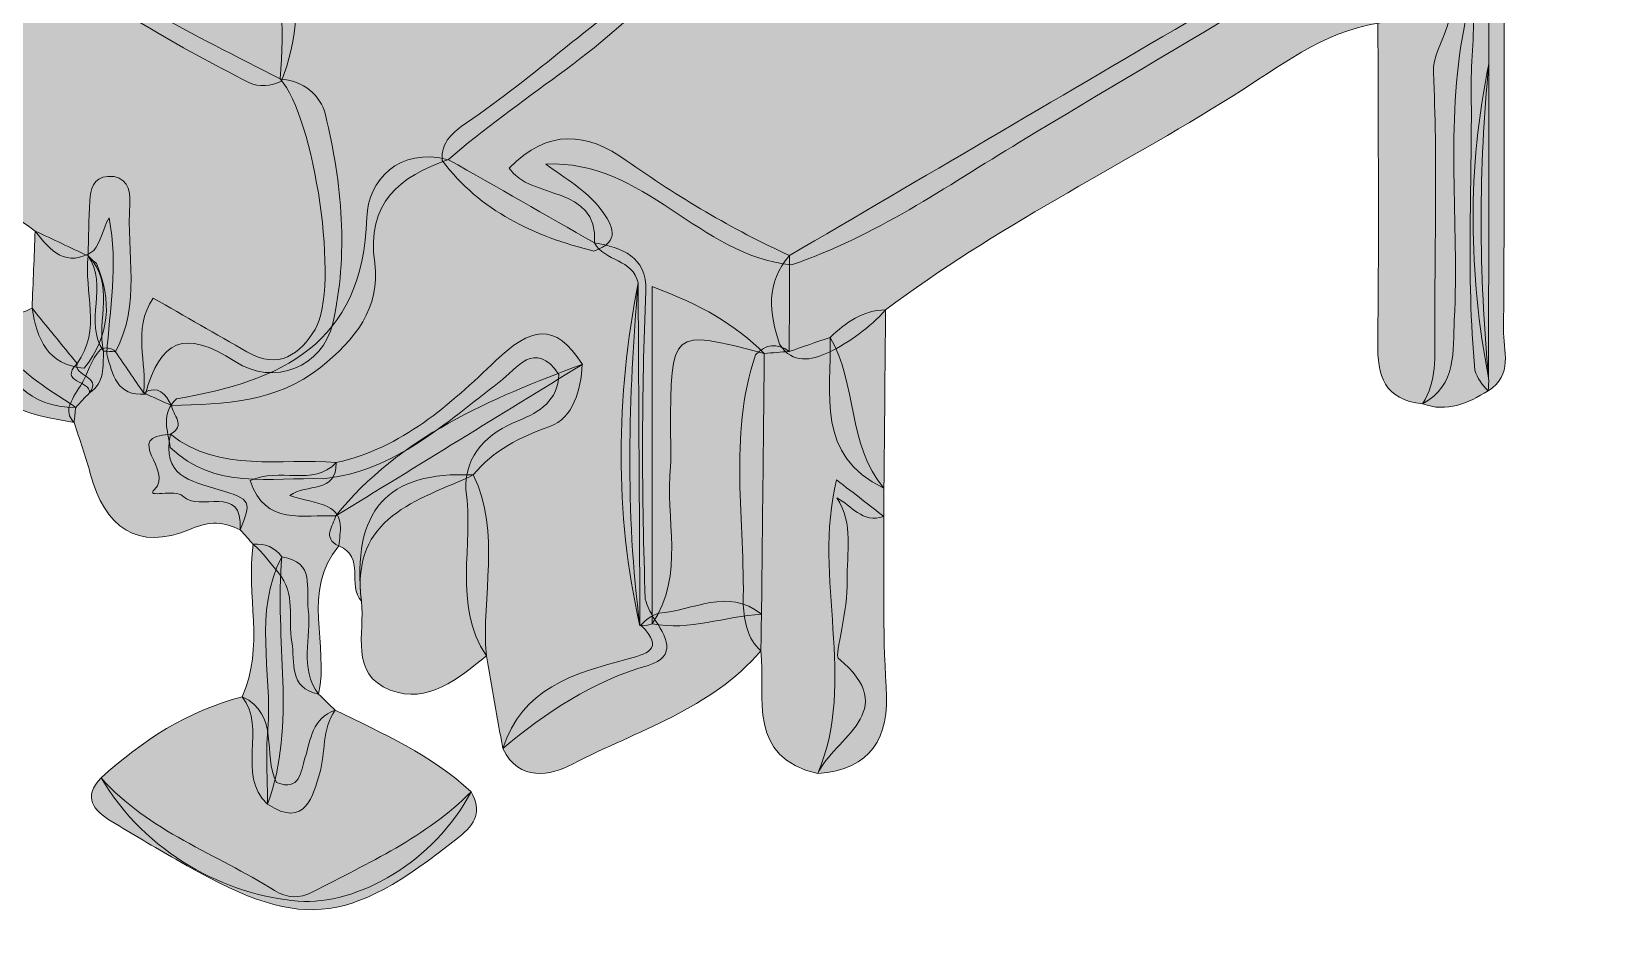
# Model space of a CAD drawing. Header units: inches. Extents: x -8 to 10100, y -1893 to 1161.
# Drawn here: x 178.9 to 303.1, y 638.2 to 709.8 of the extents above; entities that cross this region are included whole.
import ezdxf

# ---------------------------------------------------------------- set-up
doc = ezdxf.new("R2010")
doc.units = ezdxf.units.IN
doc.header["$MEASUREMENT"] = 0
doc.layers.add('Layer 1', color=7, linetype='Continuous')

# ---------------------------------------------------------------- blocks, each defined once
blk = doc.blocks.new('block 149')
at = {"layer": 'Layer 1', "true_color": 0xd4dceb}
h = blk.add_hatch(color=254, dxfattribs=at)
h.dxf.hatch_style = 2
edge = h.paths.add_edge_path()
edge.add_spline(control_points=[(302.45, 729.06), (293.37, 736.05), (282.85, 740.63), (273.08, 746.44), (258.02, 755.4), (242.77, 764.05), (227.58, 772.81), (207.38, 784.45), (187.17, 796.08), (166.96, 807.71), (165.14, 808.76), (163.39, 809.13), (161.36, 807.89), (152.71, 802.62), (143.99, 797.47), (135.29, 792.28), (136.83, 787.88), (136.66, 783.67), (134.76, 779.31), (133.61, 776.68), (133.76, 773.66), (134.72, 770.81), (135.25, 769.75), (136.11, 769.07), (137.23, 768.71), (139.59, 768.22), (141.46, 769.49), (143.45, 770.38), (144.66, 770.98), (145.88, 771.55), (147.1, 772.14), (149.07, 773.21), (151.2, 774.12), (151.88, 776.58), (152.56, 781.24), (152.02, 785.94), (152.25, 790.61), (152.35, 792.52), (151.62, 794.62), (153.31, 796.22), (155.52, 796.65), (157.16, 795.31), (158.82, 794.31), (164.41, 790.95), (170.11, 787.78), (175.7, 784.42), (176.78, 783.77), (177.98, 783.28), (178.8, 782.26), (182.22, 777.96), (179.58, 761.88), (175.02, 758.88), (173.05, 757.59), (170.87, 756.66), (168.95, 755.28), (168.31, 754.76), (167.85, 754.11), (167.71, 753.28), (168.39, 750.02), (170.99, 750.57), (173.25, 750.46), (174.93, 750.06), (174.54, 748.99), (173.75, 748.23), (171.44, 745.98), (168.92, 744.13), (165.39, 745.51), (164.39, 745.85), (163.39, 746.11), (162.32, 746.01), (158.98, 745.08), (155.11, 745.48), (152.65, 742.27), (152.47, 740.05), (154.08, 739.08), (155.67, 738.3), (161.61, 735.39), (167.24, 731.92), (172.85, 728.42), (174.21, 727.58), (175.68, 726.76), (177.3, 727.97), (178.11, 729.03), (178.36, 730.3), (178.29, 731.57), (177.92, 738.42), (181.02, 742.55), (187.79, 743.87), (188.22, 744.23), (188.54, 744.68), (188.75, 745.2), (189.5, 747.56), (189.08, 749.85), (188.21, 752.07), (186.72, 755.86), (186.84, 759.47), (189.23, 762.87), (190.1, 764.35), (191.17, 765.57), (193.01, 765.79), (193.92, 765.86), (194.82, 765.92), (195.71, 765.77), (203.48, 764.45), (204.76, 762.29), (202.05, 755.08), (201.7, 752.82), (201.72, 750.51), (201.25, 748.27), (202.37, 744.21), (199.87, 742.88), (196.61, 742.11), (197.62, 736.64), (203.08, 735.97), (206.4, 732.98), (206.94, 732.87), (207.48, 732.89), (208.01, 733), (212.06, 735.7), (217.01, 734.92), (221.35, 736.48), (223.07, 737.14), (224.38, 738.27), (225.27, 739.89), (227.73, 746.33), (225.61, 753.12), (226.75, 759.65), (231.3, 761.71), (233.38, 757.55), (236.41, 755.8), (237.23, 755.16), (238.15, 754.72), (239.15, 754.47), (252.92, 748.27), (256.05, 742.11), (252.96, 727.41), (252.73, 726.29), (252.4, 725.24), (251.47, 724.63), (245.74, 720.85), (239.89, 717.27), (233.57, 714.54), (232.74, 714.18), (231.79, 714.67), (230.88, 714.65), (230.35, 714.65), (229.83, 714.55), (229.32, 714.39), (223.75, 710.82), (218.98, 706.19), (213.5, 702.49), (212.47, 701.8), (211.45, 700.98), (211.57, 699.5), (214.61, 695.47), (218.87, 693.48), (223.62, 692.31), (225.8, 693.06), (225.15, 694.33), (224.19, 695.61), (223.03, 697.14), (221.36, 698.08), (219.8, 699.22), (227.63, 699.59), (232.03, 691.9), (239.34, 691.22), (245.93, 693.43), (251.6, 697.43), (257.46, 700.96), (270.49, 708.82), (283.62, 716.5), (296.75, 724.19), (298.94, 725.48), (301.18, 726.7), (302.45, 729.06)], knot_values=[0, 0, 0, 0, 1, 1, 1, 2, 2, 2, 3, 3, 3, 4, 4, 4, 5, 5, 5, 6, 6, 6, 7, 7, 7, 8, 8, 8, 9, 9, 9, 10, 10, 10, 11, 11, 11, 12, 12, 12, 13, 13, 13, 14, 14, 14, 15, 15, 15, 16, 16, 16, 17, 17, 17, 18, 18, 18, 19, 19, 19, 20, 20, 20, 21, 21, 21, 22, 22, 22, 23, 23, 23, 24, 24, 24, 25, 25, 25, 26, 26, 26, 27, 27, 27, 28, 28, 28, 29, 29, 29, 30, 30, 30, 31, 31, 31, 32, 32, 32, 33, 33, 33, 34, 34, 34, 35, 35, 35, 36, 36, 36, 37, 37, 37, 38, 38, 38, 39, 39, 39, 40, 40, 40, 41, 41, 41, 42, 42, 42, 43, 43, 43, 44, 44, 44, 45, 45, 45, 46, 46, 46, 47, 47, 47, 48, 48, 48, 49, 49, 49, 50, 50, 50, 51, 51, 51, 52, 52, 52, 53, 53, 53, 54, 54, 54, 55, 55, 55, 56, 56, 56, 57, 57, 57, 58, 58, 58, 58], degree=3, periodic=1)
at = {"layer": 'Layer 1', "true_color": 0x15b5c2}
h = blk.add_hatch(color=132, dxfattribs=at)
h.dxf.hatch_style = 2
edge = h.paths.add_edge_path()
edge.add_spline(control_points=[(206.62, 733.63), (204, 737.23), (199.12, 738.1), (196.69, 741.91), (196.53, 742.09), (196.37, 742.27), (196.21, 742.45), (193.33, 742.14), (190.73, 743.48), (187.97, 743.88), (181.44, 744.9), (177.89, 742.27), (177.02, 735.51), (176.7, 733.04), (176.84, 730.51), (176.77, 728), (174.73, 724.43), (177.52, 722.01), (178.85, 719.24), (178.9, 718.89), (178.95, 718.53), (179, 718.17), (178.63, 716.94), (179.27, 716.01), (180.13, 715.39), (185.22, 711.72), (190.6, 708.52), (196.21, 705.71), (197.02, 705.3), (197.95, 705.41), (198.8, 705.81), (201.27, 712.14), (199.72, 719.21), (195.12, 723.51), (191.02, 727.33), (187.19, 731.43), (183.19, 735.35), (186.83, 731.83), (190.37, 728.22), (193.95, 724.65), (195.98, 722.63), (198.01, 722.34), (198.77, 725.42), (199.85, 729.82), (203.14, 731.73), (206.62, 733.63)], knot_values=[0, 0, 0, 0, 1, 1, 1, 2, 2, 2, 3, 3, 3, 4, 4, 4, 5, 5, 5, 6, 6, 6, 7, 7, 7, 8, 8, 8, 9, 9, 9, 10, 10, 10, 11, 11, 11, 12, 12, 12, 13, 13, 13, 14, 14, 14, 15, 15, 15, 15], degree=3, periodic=1)
at = {"layer": 'Layer 1', "true_color": 0x33bfcf}
h = blk.add_hatch(color=132, dxfattribs=at)
h.dxf.hatch_style = 2
edge = h.paths.add_edge_path()
edge.add_spline(control_points=[(187.84, 681.04), (188.58, 680.71), (189.32, 680.37), (190.06, 680.04), (194.24, 680.13), (198.37, 680.27), (201.9, 683.06), (204.62, 685.22), (206.69, 687.82), (206.21, 691.34), (205.54, 696.17), (208.16, 698.23), (212.08, 699.58), (217.63, 704.48), (224.29, 708.04), (229.22, 713.7), (229.25, 716.76), (227.33, 718.4), (224.88, 719.67), (223.5, 719.83), (222.31, 719.32), (221.14, 718.69), (212.48, 713.24), (212.48, 713.24), (212.02, 723.35), (212, 723.7), (211.94, 724.06), (211.89, 724.41), (211.74, 725.45), (211.39, 726.43), (211.22, 727.46), (211.11, 728.54), (211.01, 729.62), (210.82, 730.68), (210.38, 732.49), (209.45, 733.78), (207.42, 733.92), (207.17, 733.79), (206.9, 733.69), (206.62, 733.63), (201.68, 734.24), (198.97, 731.22), (198.06, 727.17), (196.98, 722.3), (195.48, 724.15), (193.43, 726.22), (189.73, 729.96), (186, 733.68), (182.26, 737.37), (181.67, 737.95), (181.15, 738.86), (179.04, 737.93), (183.04, 734.11), (186.49, 730.19), (190.55, 727.07), (197.7, 721.59), (199.44, 714.34), (198.69, 705.98), (201.41, 702.97), (203.46, 689.41), (201.47, 686.08), (200.31, 684.16), (198.56, 682.81), (196.05, 684.3), (193.61, 685.74), (191.13, 687.12), (188.59, 688.57), (186.9, 685.99), (188.16, 683.44), (187.84, 681.04)], knot_values=[0, 0, 0, 0, 1, 1, 1, 2, 2, 2, 3, 3, 3, 4, 4, 4, 5, 5, 5, 6, 6, 6, 7, 7, 7, 8, 8, 8, 9, 9, 9, 10, 10, 10, 11, 11, 11, 12, 12, 12, 13, 13, 13, 14, 14, 14, 15, 15, 15, 16, 16, 16, 17, 17, 17, 18, 18, 18, 19, 19, 19, 20, 20, 20, 21, 21, 21, 22, 22, 22, 23, 23, 23, 23], degree=3, periodic=1)
at = {"layer": 'Layer 1', "true_color": 0xb9c2cf}
h = blk.add_hatch(color=9, dxfattribs=at)
h.dxf.hatch_style = 2
edge = h.paths.add_edge_path()
edge.add_spline(control_points=[(302.45, 729.06), (281.36, 716.69), (260.27, 704.32), (239.17, 691.95), (237.28, 689.78), (237.54, 687.37), (238.39, 684.9), (239.45, 683.27), (240.84, 683.64), (242.28, 684.24), (243.97, 685.12), (245.53, 686.19), (246.81, 687.63), (255.47, 694.18), (265.25, 698.9), (274.42, 704.64), (278.05, 706.91), (281.5, 709.7), (285.94, 710.42), (288.02, 710.67), (289.48, 712.14), (291.2, 713.1), (292.12, 713.54), (293.25, 714.35), (293.44, 712.51), (293.68, 710.25), (293.38, 707.96), (293.34, 705.67), (293.48, 698.06), (292.91, 690.45), (293.65, 682.85), (293.84, 682.21), (294.19, 681.66), (294.69, 681.21), (296.71, 682.43), (295.91, 684.43), (295.92, 686.11), (296, 695.31), (295.96, 704.5), (295.99, 713.69), (296, 715.44), (295.48, 717.58), (297.69, 718.37), (303.09, 720.31), (302.75, 724.66), (302.45, 729.06)], knot_values=[0, 0, 0, 0, 1, 1, 1, 2, 2, 2, 3, 3, 3, 4, 4, 4, 5, 5, 5, 6, 6, 6, 7, 7, 7, 8, 8, 8, 9, 9, 9, 10, 10, 10, 11, 11, 11, 12, 12, 12, 13, 13, 13, 14, 14, 14, 15, 15, 15, 15], degree=3, periodic=1)
at = {"layer": 'Layer 1', "true_color": 0x2a5060}
h = blk.add_hatch(color=139, dxfattribs=at)
h.dxf.hatch_style = 2
edge = h.paths.add_edge_path()
edge.add_spline(control_points=[(198.69, 705.98), (191.81, 709.53), (184.78, 712.84), (179, 718.17), (177.56, 717.84), (175.81, 719.01), (174.68, 717.25), (173.4, 710.19), (172.16, 703.12), (175.85, 696.33), (176.97, 695.52), (178.1, 694.71), (179.22, 693.9), (180.43, 692.34), (181.67, 690.89), (183.89, 692.34), (184.44, 693.03), (184.54, 693.94), (185.09, 694.95), (185.84, 691.17), (185.13, 687.64), (184.91, 684.11), (185.38, 682.51), (185.69, 680.76), (187.99, 680.94), (189.12, 685.21), (191.07, 686.17), (195.11, 683.53), (198.19, 681.51), (202.09, 683.14), (202.87, 686.55), (204.13, 692.06), (203.61, 697.67), (202.29, 703.14), (201.91, 704.7), (200.55, 705.86), (198.69, 705.98)], knot_values=[0, 0, 0, 0, 1, 1, 1, 2, 2, 2, 3, 3, 3, 4, 4, 4, 5, 5, 5, 6, 6, 6, 7, 7, 7, 8, 8, 8, 9, 9, 9, 10, 10, 10, 11, 11, 11, 12, 12, 12, 12], degree=3, periodic=1)
at = {"layer": 'Layer 1', "true_color": 0x838a93}
h = blk.add_hatch(color=252, dxfattribs=at)
h.dxf.hatch_style = 2
edge = h.paths.add_edge_path()
edge.add_spline(control_points=[(290.48, 713.77), (293.32, 711.34), (290.24, 708.95), (290.35, 706.49), (290.67, 699.65), (290.45, 692.79), (290.46, 685.94), (290.47, 683.96), (290.63, 681.96), (289.48, 680.18), (291.43, 679.45), (293.08, 680.21), (294.69, 681.21), (294.74, 681.54), (294.75, 681.88), (294.73, 682.22), (293.97, 690.55), (293.91, 698.87), (294.76, 707.19), (294.76, 710.16), (294.76, 713.13), (294.76, 716.27), (292.82, 715.84), (291.58, 714.92), (290.48, 713.77)], knot_values=[0, 0, 0, 0, 1, 1, 1, 2, 2, 2, 3, 3, 3, 4, 4, 4, 5, 5, 5, 6, 6, 6, 7, 7, 7, 8, 8, 8, 8], degree=3, periodic=1)
at = {"layer": 'Layer 1', "true_color": 0x959fab}
h = blk.add_hatch(color=253, dxfattribs=at)
h.dxf.hatch_style = 2
edge = h.paths.add_edge_path()
edge.add_spline(control_points=[(290.48, 713.77), (288.81, 712.86), (286.83, 712.38), (285.94, 710.42), (285.95, 701.97), (286.03, 693.52), (285.92, 685.07), (285.88, 682.37), (286.46, 680.48), (289.48, 680.18), (292.26, 681.66), (291.88, 684.37), (292.01, 686.84), (292.42, 694.57), (291.25, 702.35), (292.8, 710.05), (293.17, 711.91), (292.24, 713.15), (290.48, 713.77)], knot_values=[0, 0, 0, 0, 1, 1, 1, 2, 2, 2, 3, 3, 3, 4, 4, 4, 5, 5, 5, 6, 6, 6, 6], degree=3, periodic=1)
at = {"layer": 'Layer 1', "true_color": 0x747880}
h = blk.add_hatch(color=8, dxfattribs=at)
h.dxf.hatch_style = 2
edge = h.paths.add_edge_path()
edge.add_spline(control_points=[(294.76, 707.19), (293.04, 698.87), (293.13, 690.55), (294.73, 682.22), (294.74, 690.54), (294.75, 698.87), (294.76, 707.19)], knot_values=[0, 0, 0, 0, 1, 1, 1, 2, 2, 2, 2], degree=3, periodic=1)
at = {"layer": 'Layer 1', "true_color": 0xc9d1de}
h = blk.add_hatch(color=254, dxfattribs=at)
h.dxf.hatch_style = 2
edge = h.paths.add_edge_path()
edge.add_spline(control_points=[(227.37, 662.58), (227.37, 662.58), (227.82, 662.56), (227.82, 662.56), (227.82, 662.56), (228.26, 662.69), (228.26, 662.69), (230.91, 666.62), (229.26, 671.05), (229.71, 675.23), (229.8, 676.11), (229.72, 677.02), (229.72, 677.91), (229.72, 686.13), (229.72, 686.13), (237.17, 684.17), (237.83, 684.23), (238.49, 684.28), (239.15, 684.33), (239.16, 686.87), (239.17, 689.41), (239.17, 691.95), (234.6, 694.05), (230.31, 696.6), (226.2, 699.51), (223.11, 701.71), (220.02, 702.1), (216.89, 698.9), (218.59, 696.32), (223.94, 697.63), (223.68, 692.96), (224.44, 691.47), (226.76, 691.68), (227.14, 689.78), (226.39, 680.69), (226.09, 671.6), (227.29, 662.52), (227.29, 662.52), (227.37, 662.58), (227.37, 662.58)], knot_values=[0, 0, 0, 0, 1, 1, 1, 2, 2, 2, 3, 3, 3, 4, 4, 4, 5, 5, 5, 6, 6, 6, 7, 7, 7, 8, 8, 8, 9, 9, 9, 10, 10, 10, 11, 11, 11, 12, 12, 12, 13, 13, 13, 13], degree=3, periodic=1)
at = {"layer": 'Layer 1', "true_color": 0x32313d}
h = blk.add_hatch(color=250, dxfattribs=at)
h.dxf.hatch_style = 2
edge = h.paths.add_edge_path()
edge.add_spline(control_points=[(223.68, 692.96), (219.81, 695.16), (215.95, 697.37), (212.08, 699.57), (208.11, 700.58), (205.67, 697.93), (205.58, 694.98), (205.26, 684.86), (198.72, 681.97), (190.45, 680.57), (189.2, 679.42), (189.75, 678.04), (189.96, 676.7), (193.49, 673.3), (197.92, 674.34), (202.12, 674.22), (207.85, 674.83), (211.81, 678.65), (216.11, 681.89), (217.52, 682.96), (218.9, 685.33), (220.85, 682.51), (220.74, 680.41), (219.38, 679.55), (217.61, 678.82), (215.23, 677.84), (213.38, 676.27), (213.45, 673.33), (214.13, 668.94), (212.35, 664.26), (215.08, 660.14), (215.51, 657.69), (215.95, 655.24), (216.38, 652.79), (219.84, 655.67), (223.5, 658.11), (227.93, 659.39), (230.3, 660.07), (229.37, 661.76), (228.36, 663.17), (228.1, 663.64), (227.88, 664.12), (227.71, 664.64), (227.42, 672.81), (227.41, 680.98), (227.76, 689.14), (227.82, 691.92), (225.86, 692.56), (223.68, 692.96)], knot_values=[0, 0, 0, 0, 1, 1, 1, 2, 2, 2, 3, 3, 3, 4, 4, 4, 5, 5, 5, 6, 6, 6, 7, 7, 7, 8, 8, 8, 9, 9, 9, 10, 10, 10, 11, 11, 11, 12, 12, 12, 13, 13, 13, 14, 14, 14, 15, 15, 15, 16, 16, 16, 16], degree=3, periodic=1)
at = {"layer": 'Layer 1', "true_color": 0x122039}
h = blk.add_hatch(color=158, dxfattribs=at)
h.dxf.hatch_style = 2
edge = h.paths.add_edge_path()
edge.add_spline(control_points=[(184.65, 684.35), (184.97, 684.34), (185.28, 684.33), (185.6, 684.31), (187.65, 688.07), (186.49, 692.15), (186.74, 696.09), (186.81, 697.22), (186.49, 698.34), (184.99, 698.24), (183.85, 698.16), (183.61, 697.22), (183.56, 696.28), (183.48, 694.83), (183.47, 693.38), (183.43, 691.92), (183.43, 691.92), (183.44, 691.92), (183.44, 691.92), (185.07, 689.59), (183.07, 686.68), (184.65, 684.35)], knot_values=[0, 0, 0, 0, 1, 1, 1, 2, 2, 2, 3, 3, 3, 4, 4, 4, 5, 5, 5, 6, 6, 6, 7, 7, 7, 7], degree=3, periodic=1)
at = {"layer": 'Layer 1', "true_color": 0x2bb4c0}
h = blk.add_hatch(color=132, dxfattribs=at)
h.dxf.hatch_style = 2
edge = h.paths.add_edge_path()
edge.add_spline(control_points=[(183.43, 691.92), (182.03, 692.58), (180.63, 693.24), (179.22, 693.9), (179.14, 691.86), (179.06, 689.81), (178.97, 687.77), (179.37, 685.33), (180.19, 683.25), (183.11, 683), (185.17, 685.57), (185.35, 688.35), (184.09, 691.31), (183.87, 691.52), (183.65, 691.72), (183.43, 691.92)], knot_values=[0, 0, 0, 0, 1, 1, 1, 2, 2, 2, 3, 3, 3, 4, 4, 4, 5, 5, 5, 5], degree=3, periodic=1)
at = {"layer": 'Layer 1', "true_color": 0x2a5060}
h = blk.add_hatch(color=139, dxfattribs=at)
h.dxf.hatch_style = 2
edge = h.paths.add_edge_path()
edge.add_spline(control_points=[(184.65, 684.35), (184.08, 686.84), (185.63, 689.68), (183.44, 691.92), (183.07, 689.08), (184.54, 686.05), (182.55, 683.38), (181.05, 681.83), (183.69, 682.02), (183.53, 681.04), (184.76, 681.85), (184.61, 683.13), (184.65, 684.35)], knot_values=[0, 0, 0, 0, 1, 1, 1, 2, 2, 2, 3, 3, 3, 4, 4, 4, 4], degree=3, periodic=1)
at = {"layer": 'Layer 1', "true_color": 0x1d1b25}
h = blk.add_hatch(color=250, dxfattribs=at)
h.dxf.hatch_style = 2
edge = h.paths.add_edge_path()
edge.add_spline(control_points=[(227.29, 662.52), (227.24, 671.61), (227.19, 680.69), (227.14, 689.78), (225.4, 680.68), (225.22, 671.59), (227.29, 662.52)], knot_values=[0, 0, 0, 0, 1, 1, 1, 2, 2, 2, 2], degree=3, periodic=1)
at = {"layer": 'Layer 1', "true_color": 0xf6f5f4}
h = blk.add_hatch(color=7, dxfattribs=at)
h.dxf.hatch_style = 2
edge = h.paths.add_edge_path()
edge.add_spline(control_points=[(237.17, 684.17), (234.86, 686.47), (232.14, 688.05), (228.26, 689.48), (228.26, 680.15), (228.26, 671.42), (228.26, 662.69), (231.23, 662.11), (234.04, 663.3), (236.95, 663.45), (237.02, 670.36), (237.1, 677.26), (237.17, 684.17)], knot_values=[0, 0, 0, 0, 1, 1, 1, 2, 2, 2, 3, 3, 3, 4, 4, 4, 4], degree=3, periodic=1)
at = {"layer": 'Layer 1', "true_color": 0x306679}
h = blk.add_hatch(color=157, dxfattribs=at)
h.dxf.hatch_style = 2
edge = h.paths.add_edge_path()
edge.add_spline(control_points=[(182.55, 683.38), (181.36, 684.84), (180.16, 686.3), (178.97, 687.77), (177.81, 687.19), (176.38, 686.95), (175.94, 685.42), (176.89, 682.14), (178.7, 679.87), (182.44, 679.89), (182.81, 680.27), (183.17, 680.66), (183.53, 681.04), (184.56, 682.39), (182.26, 682.34), (182.55, 683.38)], knot_values=[0, 0, 0, 0, 1, 1, 1, 2, 2, 2, 3, 3, 3, 4, 4, 4, 5, 5, 5, 5], degree=3, periodic=1)
at = {"layer": 'Layer 1', "true_color": 0x3a6573}
h = blk.add_hatch(color=157, dxfattribs=at)
h.dxf.hatch_style = 2
edge = h.paths.add_edge_path()
edge.add_spline(control_points=[(203.11, 671.26), (209.64, 675.27), (216.17, 679.29), (222.71, 683.3), (220.55, 686.78), (218.51, 686.18), (215.83, 683.6), (212.18, 680.11), (208.36, 676.65), (203.15, 675.5), (201.27, 673.56), (198.68, 675.16), (196.3, 674.07), (197.51, 670.42), (200.57, 671.41), (203.11, 671.26)], knot_values=[0, 0, 0, 0, 1, 1, 1, 2, 2, 2, 3, 3, 3, 4, 4, 4, 5, 5, 5, 5], degree=3, periodic=1)
at = {"layer": 'Layer 1', "true_color": 0x828692}
h = blk.add_hatch(color=252, dxfattribs=at)
h.dxf.hatch_style = 2
edge = h.paths.add_edge_path()
edge.add_spline(control_points=[(242.4, 685.45), (242.52, 680.99), (241.24, 676.03), (246.68, 673.47), (246.72, 678.19), (246.77, 682.91), (246.81, 687.63), (244.99, 687.61), (243.65, 686.62), (242.4, 685.45)], knot_values=[0, 0, 0, 0, 1, 1, 1, 2, 2, 2, 3, 3, 3, 3], degree=3, periodic=1)
at = {"layer": 'Layer 1', "true_color": 0x2e4c59}
h = blk.add_hatch(color=139, dxfattribs=at)
h.dxf.hatch_style = 2
edge = h.paths.add_edge_path()
edge.add_spline(control_points=[(182.44, 679.89), (180.05, 681.46), (177.58, 682.96), (175.94, 685.42), (174.47, 679.77), (178.55, 679.38), (182.31, 678.69), (182.36, 679.09), (182.4, 679.49), (182.44, 679.89)], knot_values=[0, 0, 0, 0, 1, 1, 1, 2, 2, 2, 3, 3, 3, 3], degree=3, periodic=1)
at = {"layer": 'Layer 1', "true_color": 0x1c3043}
h = blk.add_hatch(color=169, dxfattribs=at)
h.dxf.hatch_style = 2
edge = h.paths.add_edge_path()
edge.add_spline(control_points=[(187.84, 681.04), (187.09, 682.13), (186.35, 683.22), (185.6, 684.31), (185.24, 684.65), (184.85, 684.7), (184.41, 684.49), (183.63, 683.67), (183.42, 682.54), (182.83, 681.61), (182.46, 681.06), (182.11, 680.5), (181.9, 679.87), (181.84, 679.41), (181.98, 679.01), (182.31, 678.69), (182.75, 677.34), (183.24, 676.01), (183.6, 674.64), (184.74, 670.37), (187.32, 668.42), (191.57, 670.22), (193.12, 670.88), (194.21, 670.81), (195.52, 670.16), (196.39, 672.37), (196.45, 672.58), (193.85, 673.34), (191.48, 674.04), (189.25, 674.49), (189.97, 677.75), (191.26, 678.46), (190.13, 679.27), (190.06, 680.04), (189.58, 680.93), (189.04, 681.71), (187.84, 681.04)], knot_values=[0, 0, 0, 0, 1, 1, 1, 2, 2, 2, 3, 3, 3, 4, 4, 4, 5, 5, 5, 6, 6, 6, 7, 7, 7, 8, 8, 8, 9, 9, 9, 10, 10, 10, 11, 11, 11, 12, 12, 12, 12], degree=3, periodic=1)
at = {"layer": 'Layer 1', "true_color": 0x969eaa}
h = blk.add_hatch(color=253, dxfattribs=at)
h.dxf.hatch_style = 2
edge = h.paths.add_edge_path()
edge.add_spline(control_points=[(242.4, 685.45), (241.32, 685.08), (240.24, 684.71), (239.15, 684.33), (238.18, 685.03), (237.29, 684.93), (236.47, 684.06), (234.28, 677.54), (235.65, 670.85), (235.49, 664.22), (235.61, 662.86), (235.79, 661.53), (236.9, 660.55), (237.29, 656.78), (235.74, 652.11), (241.42, 650.79), (242.68, 653.64), (248.19, 655.72), (243.04, 659.96), (242.77, 660.18), (243.83, 663.92), (243.76, 666.07), (243.7, 668.31), (244.29, 670.67), (242.94, 672.69), (244.07, 672.12), (244.96, 670.64), (246.66, 671.22), (246.67, 671.97), (246.67, 672.72), (246.68, 673.48), (243.73, 676.93), (244.57, 681.73), (242.4, 685.45)], knot_values=[0, 0, 0, 0, 1, 1, 1, 2, 2, 2, 3, 3, 3, 4, 4, 4, 5, 5, 5, 6, 6, 6, 7, 7, 7, 8, 8, 8, 9, 9, 9, 10, 10, 10, 11, 11, 11, 11], degree=3, periodic=1)
at = {"layer": 'Layer 1', "true_color": 0x22424f}
h = blk.add_hatch(color=149, dxfattribs=at)
h.dxf.hatch_style = 2
edge = h.paths.add_edge_path()
edge.add_spline(control_points=[(203.11, 671.26), (202.91, 670.43), (201.99, 669.53), (203.36, 668.88), (205.48, 668.03), (204, 665.73), (205.15, 664.49), (204.28, 671.23), (209.63, 672.46), (214.04, 674.52), (215.66, 676.47), (217.72, 677.53), (220.13, 678.38), (221.99, 679.04), (222.59, 681.25), (222.7, 683.3), (215.38, 680.58), (208.21, 677.59), (203.11, 671.26)], knot_values=[0, 0, 0, 0, 1, 1, 1, 2, 2, 2, 3, 3, 3, 4, 4, 4, 5, 5, 5, 6, 6, 6, 6], degree=3, periodic=1)
at = {"layer": 'Layer 1', "true_color": 0x325463}
h = blk.add_hatch(color=139, dxfattribs=at)
h.dxf.hatch_style = 2
edge = h.paths.add_edge_path()
edge.add_spline(control_points=[(189.97, 677.75), (186.06, 677.57), (190.29, 674.86), (188.71, 673.37), (187.9, 672.61), (190.37, 673.45), (190.97, 672.83), (192.26, 671.5), (195.73, 673.92), (195.52, 670.16), (195.86, 669.77), (196.21, 669.39), (196.55, 669), (197.37, 668.39), (197.87, 667.47), (198.56, 666.74), (199.95, 665.11), (199.31, 663.09), (199.62, 661.24), (199.89, 659.66), (199.32, 657.59), (201.75, 657.1), (202.61, 660.99), (200.32, 665.3), (203.36, 668.88), (203.42, 670.01), (203.89, 671.27), (202.48, 671.99), (201.57, 672.41), (200.54, 672.51), (199.45, 672.88), (200.8, 673.88), (203.17, 673), (203.15, 675.5), (198.7, 675.9), (193.96, 674.63), (189.97, 677.75)], knot_values=[0, 0, 0, 0, 1, 1, 1, 2, 2, 2, 3, 3, 3, 4, 4, 4, 5, 5, 5, 6, 6, 6, 7, 7, 7, 8, 8, 8, 9, 9, 9, 10, 10, 10, 11, 11, 11, 12, 12, 12, 12], degree=3, periodic=1)
at = {"layer": 'Layer 1', "true_color": 0x242630}
h = blk.add_hatch(color=250, dxfattribs=at)
h.dxf.hatch_style = 2
edge = h.paths.add_edge_path()
edge.add_spline(control_points=[(215.08, 660.14), (214.66, 664.93), (216.29, 669.86), (214.04, 674.52), (207.16, 674.84), (204.37, 671.69), (205.15, 664.49), (205.44, 661.96), (204.18, 658.69), (207.44, 657.43), (210.46, 656.26), (212.83, 658.35), (215.08, 660.14)], knot_values=[0, 0, 0, 0, 1, 1, 1, 2, 2, 2, 3, 3, 3, 4, 4, 4, 4], degree=3, periodic=1)
at = {"layer": 'Layer 1', "true_color": 0x838794}
h = blk.add_hatch(color=252, dxfattribs=at)
h.dxf.hatch_style = 2
edge = h.paths.add_edge_path()
edge.add_spline(control_points=[(246.66, 671.22), (245.54, 672.09), (244.42, 672.96), (242.9, 674.14), (240.99, 666.2), (244.58, 658.23), (241.42, 650.79), (245.67, 651.16), (247.13, 653.54), (246.86, 657.69), (246.56, 662.18), (246.71, 666.71), (246.66, 671.22)], knot_values=[0, 0, 0, 0, 1, 1, 1, 2, 2, 2, 3, 3, 3, 4, 4, 4, 4], degree=3, periodic=1)
at = {"layer": 'Layer 1', "true_color": 0x0a1b2b}
h = blk.add_hatch(color=168, dxfattribs=at)
h.dxf.hatch_style = 2
edge = h.paths.add_edge_path()
edge.add_spline(control_points=[(197.69, 648.35), (200.05, 654.79), (198.19, 661.47), (198.83, 668.01), (198.26, 668.77), (197.5, 669.11), (196.55, 669.01), (195.96, 664.99), (197.48, 660.83), (195.67, 656.9), (197.67, 654.37), (195.15, 650.76), (197.69, 648.35)], knot_values=[0, 0, 0, 0, 1, 1, 1, 2, 2, 2, 3, 3, 3, 4, 4, 4, 4], degree=3, periodic=1)
at = {"layer": 'Layer 1', "true_color": 0x1e3957}
h = blk.add_hatch(color=159, dxfattribs=at)
h.dxf.hatch_style = 2
edge = h.paths.add_edge_path()
edge.add_spline(control_points=[(201.75, 657.1), (200.16, 659.18), (201.2, 661.59), (200.92, 663.83), (200.71, 665.49), (201.52, 667.61), (198.83, 668.01), (196.51, 663.6), (198.09, 658.86), (197.71, 654.29), (197.54, 652.32), (197.68, 650.33), (197.69, 648.35), (200.73, 646.36), (201.32, 649.1), (201.84, 650.84), (202.31, 652.46), (202, 654.31), (203.06, 655.82), (202.62, 656.25), (202.19, 656.68), (201.75, 657.1)], knot_values=[0, 0, 0, 0, 1, 1, 1, 2, 2, 2, 3, 3, 3, 4, 4, 4, 5, 5, 5, 6, 6, 6, 7, 7, 7, 7], degree=3, periodic=1)
at = {"layer": 'Layer 1', "true_color": 0x183557}
h = blk.add_hatch(color=159, dxfattribs=at)
h.dxf.hatch_style = 2
edge = h.paths.add_edge_path()
edge.add_spline(control_points=[(236.9, 660.55), (236.91, 661.52), (236.93, 662.48), (236.94, 663.45), (234.25, 665.65), (231.51, 663.69), (228.78, 663.54), (228.22, 663.35), (227.76, 663.02), (227.37, 662.58), (229.35, 660.61), (227.76, 660.29), (226.17, 659.86), (222.01, 658.75), (217.9, 657.55), (216.38, 652.78), (217.71, 650.09), (220.18, 650.64), (221.93, 651.55), (227.1, 654.23), (232.92, 655.89), (236.9, 660.55)], knot_values=[0, 0, 0, 0, 1, 1, 1, 2, 2, 2, 3, 3, 3, 4, 4, 4, 5, 5, 5, 6, 6, 6, 7, 7, 7, 7], degree=3, periodic=1)
at = {"layer": 'Layer 1', "true_color": 0x396475}
h = blk.add_hatch(color=157, dxfattribs=at)
h.dxf.hatch_style = 2
edge = h.paths.add_edge_path()
edge.add_spline(control_points=[(195.67, 656.9), (191.36, 655.75), (187.72, 653.43), (184.46, 650.45), (187.99, 644.46), (194.42, 641.1), (200.13, 640.66), (204.8, 640.29), (210.94, 643.78), (213.87, 649.35), (210.71, 652.26), (206.86, 653.99), (203.06, 655.82), (201.23, 655.2), (201.14, 653.51), (200.66, 652.03), (200.31, 650.95), (200.32, 649.35), (198.4, 650.08), (197.27, 652.28), (198.71, 655.49), (195.67, 656.9)], knot_values=[0, 0, 0, 0, 1, 1, 1, 2, 2, 2, 3, 3, 3, 4, 4, 4, 5, 5, 5, 6, 6, 6, 7, 7, 7, 7], degree=3, periodic=1)
at = {"layer": 'Layer 1', "true_color": 0x2b434f}
h = blk.add_hatch(color=149, dxfattribs=at)
h.dxf.hatch_style = 2
edge = h.paths.add_edge_path()
edge.add_spline(control_points=[(213.87, 649.35), (210.29, 645.72), (205.69, 643.71), (201.29, 641.39), (200.21, 640.82), (199.22, 640.89), (198.25, 641.5), (193.61, 644.43), (188.23, 646.2), (184.46, 650.45), (182.97, 648.9), (183.87, 647.87), (185.25, 647.02), (186.94, 645.98), (188.67, 644.99), (190.39, 643.99), (200.31, 638.23), (203.86, 638.55), (212.87, 645.72), (214.26, 646.83), (214.73, 647.81), (213.87, 649.35)], knot_values=[0, 0, 0, 0, 1, 1, 1, 2, 2, 2, 3, 3, 3, 4, 4, 4, 5, 5, 5, 6, 6, 6, 7, 7, 7, 7], degree=3, periodic=1)
at = {"layer": 'Layer 1', "lineweight": 0}
for points, knots in [([(302.45, 729.06), (293.37, 736.05), (282.85, 740.63), (273.08, 746.44), (258.02, 755.4), (242.77, 764.05), (227.58, 772.81), (207.38, 784.45), (187.17, 796.08), (166.96, 807.71), (165.14, 808.76), (163.39, 809.13), (161.36, 807.89), (152.71, 802.62), (143.99, 797.47), (135.29, 792.28), (136.83, 787.88), (136.66, 783.67), (134.76, 779.31), (133.61, 776.68), (133.76, 773.66), (134.72, 770.81), (135.25, 769.75), (136.11, 769.07), (137.23, 768.71), (139.59, 768.22), (141.46, 769.49), (143.45, 770.38), (144.66, 770.98), (145.88, 771.55), (147.1, 772.14), (149.07, 773.21), (151.2, 774.12), (151.88, 776.58), (152.56, 781.24), (152.02, 785.94), (152.25, 790.61), (152.35, 792.52), (151.62, 794.62), (153.31, 796.22), (155.52, 796.65), (157.16, 795.31), (158.82, 794.31), (164.41, 790.95), (170.11, 787.78), (175.7, 784.42), (176.78, 783.77), (177.98, 783.28), (178.8, 782.26), (182.22, 777.96), (179.58, 761.88), (175.02, 758.88), (173.05, 757.59), (170.87, 756.66), (168.95, 755.28), (168.31, 754.76), (167.85, 754.11), (167.71, 753.28), (168.39, 750.02), (170.99, 750.57), (173.25, 750.46), (174.93, 750.06), (174.54, 748.99), (173.75, 748.23), (171.44, 745.98), (168.92, 744.13), (165.39, 745.51), (164.39, 745.85), (163.39, 746.11), (162.32, 746.01), (158.98, 745.08), (155.11, 745.48), (152.65, 742.27), (152.47, 740.05), (154.08, 739.08), (155.67, 738.3), (161.61, 735.39), (167.24, 731.92), (172.85, 728.42), (174.21, 727.58), (175.68, 726.76), (177.3, 727.97), (178.11, 729.03), (178.36, 730.3), (178.29, 731.57), (177.92, 738.42), (181.02, 742.55), (187.79, 743.87), (188.22, 744.23), (188.54, 744.68), (188.75, 745.2), (189.5, 747.56), (189.08, 749.85), (188.21, 752.07), (186.72, 755.86), (186.84, 759.47), (189.23, 762.87), (190.1, 764.35), (191.17, 765.57), (193.01, 765.79), (193.92, 765.86), (194.82, 765.92), (195.71, 765.77), (203.48, 764.45), (204.76, 762.29), (202.05, 755.08), (201.7, 752.82), (201.72, 750.51), (201.25, 748.27), (202.37, 744.21), (199.87, 742.88), (196.61, 742.11), (197.62, 736.64), (203.08, 735.97), (206.4, 732.98), (206.94, 732.87), (207.48, 732.89), (208.01, 733), (212.06, 735.7), (217.01, 734.92), (221.35, 736.48), (223.07, 737.14), (224.38, 738.27), (225.27, 739.89), (227.73, 746.33), (225.61, 753.12), (226.75, 759.65), (231.3, 761.71), (233.38, 757.55), (236.41, 755.8), (237.23, 755.16), (238.15, 754.72), (239.15, 754.47), (252.92, 748.27), (256.05, 742.11), (252.96, 727.41), (252.73, 726.29), (252.4, 725.24), (251.47, 724.63), (245.74, 720.85), (239.89, 717.27), (233.57, 714.54), (232.74, 714.18), (231.79, 714.67), (230.88, 714.65), (230.35, 714.65), (229.83, 714.55), (229.32, 714.39), (223.75, 710.82), (218.98, 706.19), (213.5, 702.49), (212.47, 701.8), (211.45, 700.98), (211.57, 699.5), (214.61, 695.47), (218.87, 693.48), (223.62, 692.31), (225.8, 693.06), (225.15, 694.33), (224.19, 695.61), (223.03, 697.14), (221.36, 698.08), (219.8, 699.22), (227.63, 699.59), (232.03, 691.9), (239.34, 691.22), (245.93, 693.43), (251.6, 697.43), (257.46, 700.96), (270.49, 708.82), (283.62, 716.5), (296.75, 724.19), (298.94, 725.48), (301.18, 726.7), (302.45, 729.06)], [0, 0, 0, 0, 1, 1, 1, 2, 2, 2, 3, 3, 3, 4, 4, 4, 5, 5, 5, 6, 6, 6, 7, 7, 7, 8, 8, 8, 9, 9, 9, 10, 10, 10, 11, 11, 11, 12, 12, 12, 13, 13, 13, 14, 14, 14, 15, 15, 15, 16, 16, 16, 17, 17, 17, 18, 18, 18, 19, 19, 19, 20, 20, 20, 21, 21, 21, 22, 22, 22, 23, 23, 23, 24, 24, 24, 25, 25, 25, 26, 26, 26, 27, 27, 27, 28, 28, 28, 29, 29, 29, 30, 30, 30, 31, 31, 31, 32, 32, 32, 33, 33, 33, 34, 34, 34, 35, 35, 35, 36, 36, 36, 37, 37, 37, 38, 38, 38, 39, 39, 39, 40, 40, 40, 41, 41, 41, 42, 42, 42, 43, 43, 43, 44, 44, 44, 45, 45, 45, 46, 46, 46, 47, 47, 47, 48, 48, 48, 49, 49, 49, 50, 50, 50, 51, 51, 51, 52, 52, 52, 53, 53, 53, 54, 54, 54, 55, 55, 55, 56, 56, 56, 57, 57, 57, 58, 58, 58, 58]), ([(206.62, 733.63), (204, 737.23), (199.12, 738.1), (196.69, 741.91), (196.53, 742.09), (196.37, 742.27), (196.21, 742.45), (193.33, 742.14), (190.73, 743.48), (187.97, 743.88), (181.44, 744.9), (177.89, 742.27), (177.02, 735.51), (176.7, 733.04), (176.84, 730.51), (176.77, 728), (174.73, 724.43), (177.52, 722.01), (178.85, 719.24), (178.9, 718.89), (178.95, 718.53), (179, 718.17), (178.63, 716.94), (179.27, 716.01), (180.13, 715.39), (185.22, 711.72), (190.6, 708.52), (196.21, 705.71), (197.02, 705.3), (197.95, 705.41), (198.8, 705.81), (201.27, 712.14), (199.72, 719.21), (195.12, 723.51), (191.02, 727.33), (187.19, 731.43), (183.19, 735.35), (186.83, 731.83), (190.37, 728.22), (193.95, 724.65), (195.98, 722.63), (198.01, 722.34), (198.77, 725.42), (199.85, 729.82), (203.14, 731.73), (206.62, 733.63)], [0, 0, 0, 0, 1, 1, 1, 2, 2, 2, 3, 3, 3, 4, 4, 4, 5, 5, 5, 6, 6, 6, 7, 7, 7, 8, 8, 8, 9, 9, 9, 10, 10, 10, 11, 11, 11, 12, 12, 12, 13, 13, 13, 14, 14, 14, 15, 15, 15, 15]), ([(187.84, 681.04), (188.58, 680.71), (189.32, 680.37), (190.06, 680.04), (194.24, 680.13), (198.37, 680.27), (201.9, 683.06), (204.62, 685.22), (206.69, 687.82), (206.21, 691.34), (205.54, 696.17), (208.16, 698.23), (212.08, 699.58), (217.63, 704.48), (224.29, 708.04), (229.22, 713.7), (229.25, 716.76), (227.33, 718.4), (224.88, 719.67), (223.5, 719.83), (222.31, 719.32), (221.14, 718.69), (212.48, 713.24), (212.48, 713.24), (212.02, 723.35), (212, 723.7), (211.94, 724.06), (211.89, 724.41), (211.74, 725.45), (211.39, 726.43), (211.22, 727.46), (211.11, 728.54), (211.01, 729.62), (210.82, 730.68), (210.38, 732.49), (209.45, 733.78), (207.42, 733.92), (207.17, 733.79), (206.9, 733.69), (206.62, 733.63), (201.68, 734.24), (198.97, 731.22), (198.06, 727.17), (196.98, 722.3), (195.48, 724.15), (193.43, 726.22), (189.73, 729.96), (186, 733.68), (182.26, 737.37), (181.67, 737.95), (181.15, 738.86), (179.04, 737.93), (183.04, 734.11), (186.49, 730.19), (190.55, 727.07), (197.7, 721.59), (199.44, 714.34), (198.69, 705.98), (201.41, 702.97), (203.46, 689.41), (201.47, 686.08), (200.31, 684.16), (198.56, 682.81), (196.05, 684.3), (193.61, 685.74), (191.13, 687.12), (188.59, 688.57), (186.9, 685.99), (188.16, 683.44), (187.84, 681.04)], [0, 0, 0, 0, 1, 1, 1, 2, 2, 2, 3, 3, 3, 4, 4, 4, 5, 5, 5, 6, 6, 6, 7, 7, 7, 8, 8, 8, 9, 9, 9, 10, 10, 10, 11, 11, 11, 12, 12, 12, 13, 13, 13, 14, 14, 14, 15, 15, 15, 16, 16, 16, 17, 17, 17, 18, 18, 18, 19, 19, 19, 20, 20, 20, 21, 21, 21, 22, 22, 22, 23, 23, 23, 23]), ([(302.45, 729.06), (281.36, 716.69), (260.27, 704.32), (239.17, 691.95), (237.28, 689.78), (237.54, 687.37), (238.39, 684.9), (239.45, 683.27), (240.84, 683.64), (242.28, 684.24), (243.97, 685.12), (245.53, 686.19), (246.81, 687.63), (255.47, 694.18), (265.25, 698.9), (274.42, 704.64), (278.05, 706.91), (281.5, 709.7), (285.94, 710.42), (288.02, 710.67), (289.48, 712.14), (291.2, 713.1), (292.12, 713.54), (293.25, 714.35), (293.44, 712.51), (293.68, 710.25), (293.38, 707.96), (293.34, 705.67), (293.48, 698.06), (292.91, 690.45), (293.65, 682.85), (293.84, 682.21), (294.19, 681.66), (294.69, 681.21), (296.71, 682.43), (295.91, 684.43), (295.92, 686.11), (296, 695.31), (295.96, 704.5), (295.99, 713.69), (296, 715.44), (295.48, 717.58), (297.69, 718.37), (303.09, 720.31), (302.75, 724.66), (302.45, 729.06)], [0, 0, 0, 0, 1, 1, 1, 2, 2, 2, 3, 3, 3, 4, 4, 4, 5, 5, 5, 6, 6, 6, 7, 7, 7, 8, 8, 8, 9, 9, 9, 10, 10, 10, 11, 11, 11, 12, 12, 12, 13, 13, 13, 14, 14, 14, 15, 15, 15, 15]), ([(198.69, 705.98), (191.81, 709.53), (184.78, 712.84), (179, 718.17), (177.56, 717.84), (175.81, 719.01), (174.68, 717.25), (173.4, 710.19), (172.16, 703.12), (175.85, 696.33), (176.97, 695.52), (178.1, 694.71), (179.22, 693.9), (180.43, 692.34), (181.67, 690.89), (183.89, 692.34), (184.44, 693.03), (184.54, 693.94), (185.09, 694.95), (185.84, 691.17), (185.13, 687.64), (184.91, 684.11), (185.38, 682.51), (185.69, 680.76), (187.99, 680.94), (189.12, 685.21), (191.07, 686.17), (195.11, 683.53), (198.19, 681.51), (202.09, 683.14), (202.87, 686.55), (204.13, 692.06), (203.61, 697.67), (202.29, 703.14), (201.91, 704.7), (200.55, 705.86), (198.69, 705.98)], [0, 0, 0, 0, 1, 1, 1, 2, 2, 2, 3, 3, 3, 4, 4, 4, 5, 5, 5, 6, 6, 6, 7, 7, 7, 8, 8, 8, 9, 9, 9, 10, 10, 10, 11, 11, 11, 12, 12, 12, 12]), ([(290.48, 713.77), (293.32, 711.34), (290.24, 708.95), (290.35, 706.49), (290.67, 699.65), (290.45, 692.79), (290.46, 685.94), (290.47, 683.96), (290.63, 681.96), (289.48, 680.18), (291.43, 679.45), (293.08, 680.21), (294.69, 681.21), (294.74, 681.54), (294.75, 681.88), (294.73, 682.22), (293.97, 690.55), (293.91, 698.87), (294.76, 707.19), (294.76, 710.16), (294.76, 713.13), (294.76, 716.27), (292.82, 715.84), (291.58, 714.92), (290.48, 713.77)], [0, 0, 0, 0, 1, 1, 1, 2, 2, 2, 3, 3, 3, 4, 4, 4, 5, 5, 5, 6, 6, 6, 7, 7, 7, 8, 8, 8, 8]), ([(290.48, 713.77), (288.81, 712.86), (286.83, 712.38), (285.94, 710.42), (285.95, 701.97), (286.03, 693.52), (285.92, 685.07), (285.88, 682.37), (286.46, 680.48), (289.48, 680.18), (292.26, 681.66), (291.88, 684.37), (292.01, 686.84), (292.42, 694.57), (291.25, 702.35), (292.8, 710.05), (293.17, 711.91), (292.24, 713.15), (290.48, 713.77)], [0, 0, 0, 0, 1, 1, 1, 2, 2, 2, 3, 3, 3, 4, 4, 4, 5, 5, 5, 6, 6, 6, 6]), ([(294.76, 707.19), (293.04, 698.87), (293.13, 690.55), (294.73, 682.22), (294.74, 690.54), (294.75, 698.87), (294.76, 707.19)], [0, 0, 0, 0, 1, 1, 1, 2, 2, 2, 2]), ([(227.37, 662.58), (227.37, 662.58), (227.82, 662.56), (227.82, 662.56), (227.82, 662.56), (228.26, 662.69), (228.26, 662.69), (230.91, 666.62), (229.26, 671.05), (229.71, 675.23), (229.8, 676.11), (229.72, 677.02), (229.72, 677.91), (229.72, 686.13), (229.72, 686.13), (237.17, 684.17), (237.83, 684.23), (238.49, 684.28), (239.15, 684.33), (239.16, 686.87), (239.17, 689.41), (239.17, 691.95), (234.6, 694.05), (230.31, 696.6), (226.2, 699.51), (223.11, 701.71), (220.02, 702.1), (216.89, 698.9), (218.59, 696.32), (223.94, 697.63), (223.68, 692.96), (224.44, 691.47), (226.76, 691.68), (227.14, 689.78), (226.39, 680.69), (226.09, 671.6), (227.29, 662.52), (227.29, 662.52), (227.37, 662.58), (227.37, 662.58)], [0, 0, 0, 0, 1, 1, 1, 2, 2, 2, 3, 3, 3, 4, 4, 4, 5, 5, 5, 6, 6, 6, 7, 7, 7, 8, 8, 8, 9, 9, 9, 10, 10, 10, 11, 11, 11, 12, 12, 12, 13, 13, 13, 13]), ([(223.68, 692.96), (219.81, 695.16), (215.95, 697.37), (212.08, 699.57), (208.11, 700.58), (205.67, 697.93), (205.58, 694.98), (205.26, 684.86), (198.72, 681.97), (190.45, 680.57), (189.2, 679.42), (189.75, 678.04), (189.96, 676.7), (193.49, 673.3), (197.92, 674.34), (202.12, 674.22), (207.85, 674.83), (211.81, 678.65), (216.11, 681.89), (217.52, 682.96), (218.9, 685.33), (220.85, 682.51), (220.74, 680.41), (219.38, 679.55), (217.61, 678.82), (215.23, 677.84), (213.38, 676.27), (213.45, 673.33), (214.13, 668.94), (212.35, 664.26), (215.08, 660.14), (215.51, 657.69), (215.95, 655.24), (216.38, 652.79), (219.84, 655.67), (223.5, 658.11), (227.93, 659.39), (230.3, 660.07), (229.37, 661.76), (228.36, 663.17), (228.1, 663.64), (227.88, 664.12), (227.71, 664.64), (227.42, 672.81), (227.41, 680.98), (227.76, 689.14), (227.82, 691.92), (225.86, 692.56), (223.68, 692.96)], [0, 0, 0, 0, 1, 1, 1, 2, 2, 2, 3, 3, 3, 4, 4, 4, 5, 5, 5, 6, 6, 6, 7, 7, 7, 8, 8, 8, 9, 9, 9, 10, 10, 10, 11, 11, 11, 12, 12, 12, 13, 13, 13, 14, 14, 14, 15, 15, 15, 16, 16, 16, 16]), ([(184.65, 684.35), (184.97, 684.34), (185.28, 684.33), (185.6, 684.31), (187.65, 688.07), (186.49, 692.15), (186.74, 696.09), (186.81, 697.22), (186.49, 698.34), (184.99, 698.24), (183.85, 698.16), (183.61, 697.22), (183.56, 696.28), (183.48, 694.83), (183.47, 693.38), (183.43, 691.92), (183.43, 691.92), (183.44, 691.92), (183.44, 691.92), (185.07, 689.59), (183.07, 686.68), (184.65, 684.35)], [0, 0, 0, 0, 1, 1, 1, 2, 2, 2, 3, 3, 3, 4, 4, 4, 5, 5, 5, 6, 6, 6, 7, 7, 7, 7]), ([(183.43, 691.92), (182.03, 692.58), (180.63, 693.24), (179.22, 693.9), (179.14, 691.86), (179.06, 689.81), (178.97, 687.77), (179.37, 685.33), (180.19, 683.25), (183.11, 683), (185.17, 685.57), (185.35, 688.35), (184.09, 691.31), (183.87, 691.52), (183.65, 691.72), (183.43, 691.92)], [0, 0, 0, 0, 1, 1, 1, 2, 2, 2, 3, 3, 3, 4, 4, 4, 5, 5, 5, 5]), ([(184.65, 684.35), (184.08, 686.84), (185.63, 689.68), (183.44, 691.92), (183.07, 689.08), (184.54, 686.05), (182.55, 683.38), (181.05, 681.83), (183.69, 682.02), (183.53, 681.04), (184.76, 681.85), (184.61, 683.13), (184.65, 684.35)], [0, 0, 0, 0, 1, 1, 1, 2, 2, 2, 3, 3, 3, 4, 4, 4, 4]), ([(227.29, 662.52), (227.24, 671.61), (227.19, 680.69), (227.14, 689.78), (225.4, 680.68), (225.22, 671.59), (227.29, 662.52)], [0, 0, 0, 0, 1, 1, 1, 2, 2, 2, 2]), ([(237.17, 684.17), (234.86, 686.47), (232.14, 688.05), (228.26, 689.48), (228.26, 680.15), (228.26, 671.42), (228.26, 662.69), (231.23, 662.11), (234.04, 663.3), (236.95, 663.45), (237.02, 670.36), (237.1, 677.26), (237.17, 684.17)], [0, 0, 0, 0, 1, 1, 1, 2, 2, 2, 3, 3, 3, 4, 4, 4, 4]), ([(182.55, 683.38), (181.36, 684.84), (180.16, 686.3), (178.97, 687.77), (177.81, 687.19), (176.38, 686.95), (175.94, 685.42), (176.89, 682.14), (178.7, 679.87), (182.44, 679.89), (182.81, 680.27), (183.17, 680.66), (183.53, 681.04), (184.56, 682.39), (182.26, 682.34), (182.55, 683.38)], [0, 0, 0, 0, 1, 1, 1, 2, 2, 2, 3, 3, 3, 4, 4, 4, 5, 5, 5, 5]), ([(203.11, 671.26), (209.64, 675.27), (216.17, 679.29), (222.71, 683.3), (220.55, 686.78), (218.51, 686.18), (215.83, 683.6), (212.18, 680.11), (208.36, 676.65), (203.15, 675.5), (201.27, 673.56), (198.68, 675.16), (196.3, 674.07), (197.51, 670.42), (200.57, 671.41), (203.11, 671.26)], [0, 0, 0, 0, 1, 1, 1, 2, 2, 2, 3, 3, 3, 4, 4, 4, 5, 5, 5, 5]), ([(242.4, 685.45), (242.52, 680.99), (241.24, 676.03), (246.68, 673.47), (246.72, 678.19), (246.77, 682.91), (246.81, 687.63), (244.99, 687.61), (243.65, 686.62), (242.4, 685.45)], [0, 0, 0, 0, 1, 1, 1, 2, 2, 2, 3, 3, 3, 3]), ([(182.44, 679.89), (180.05, 681.46), (177.58, 682.96), (175.94, 685.42), (174.47, 679.77), (178.55, 679.38), (182.31, 678.69), (182.36, 679.09), (182.4, 679.49), (182.44, 679.89)], [0, 0, 0, 0, 1, 1, 1, 2, 2, 2, 3, 3, 3, 3]), ([(187.84, 681.04), (187.09, 682.13), (186.35, 683.22), (185.6, 684.31), (185.24, 684.65), (184.85, 684.7), (184.41, 684.49), (183.63, 683.67), (183.42, 682.54), (182.83, 681.61), (182.46, 681.06), (182.11, 680.5), (181.9, 679.87), (181.84, 679.41), (181.98, 679.01), (182.31, 678.69), (182.75, 677.34), (183.24, 676.01), (183.6, 674.64), (184.74, 670.37), (187.32, 668.42), (191.57, 670.22), (193.12, 670.88), (194.21, 670.81), (195.52, 670.16), (196.39, 672.37), (196.45, 672.58), (193.85, 673.34), (191.48, 674.04), (189.25, 674.49), (189.97, 677.75), (191.26, 678.46), (190.13, 679.27), (190.06, 680.04), (189.58, 680.93), (189.04, 681.71), (187.84, 681.04)], [0, 0, 0, 0, 1, 1, 1, 2, 2, 2, 3, 3, 3, 4, 4, 4, 5, 5, 5, 6, 6, 6, 7, 7, 7, 8, 8, 8, 9, 9, 9, 10, 10, 10, 11, 11, 11, 12, 12, 12, 12]), ([(242.4, 685.45), (241.32, 685.08), (240.24, 684.71), (239.15, 684.33), (238.18, 685.03), (237.29, 684.93), (236.47, 684.06), (234.28, 677.54), (235.65, 670.85), (235.49, 664.22), (235.61, 662.86), (235.79, 661.53), (236.9, 660.55), (237.29, 656.78), (235.74, 652.11), (241.42, 650.79), (242.68, 653.64), (248.19, 655.72), (243.04, 659.96), (242.77, 660.18), (243.83, 663.92), (243.76, 666.07), (243.7, 668.31), (244.29, 670.67), (242.94, 672.69), (244.07, 672.12), (244.96, 670.64), (246.66, 671.22), (246.67, 671.97), (246.67, 672.72), (246.68, 673.48), (243.73, 676.93), (244.57, 681.73), (242.4, 685.45)], [0, 0, 0, 0, 1, 1, 1, 2, 2, 2, 3, 3, 3, 4, 4, 4, 5, 5, 5, 6, 6, 6, 7, 7, 7, 8, 8, 8, 9, 9, 9, 10, 10, 10, 11, 11, 11, 11]), ([(203.11, 671.26), (202.91, 670.43), (201.99, 669.53), (203.36, 668.88), (205.48, 668.03), (204, 665.73), (205.15, 664.49), (204.28, 671.23), (209.63, 672.46), (214.04, 674.52), (215.66, 676.47), (217.72, 677.53), (220.13, 678.38), (221.99, 679.04), (222.59, 681.25), (222.7, 683.3), (215.38, 680.58), (208.21, 677.59), (203.11, 671.26)], [0, 0, 0, 0, 1, 1, 1, 2, 2, 2, 3, 3, 3, 4, 4, 4, 5, 5, 5, 6, 6, 6, 6]), ([(189.97, 677.75), (186.06, 677.57), (190.29, 674.86), (188.71, 673.37), (187.9, 672.61), (190.37, 673.45), (190.97, 672.83), (192.26, 671.5), (195.73, 673.92), (195.52, 670.16), (195.86, 669.77), (196.21, 669.39), (196.55, 669), (197.37, 668.39), (197.87, 667.47), (198.56, 666.74), (199.95, 665.11), (199.31, 663.09), (199.62, 661.24), (199.89, 659.66), (199.32, 657.59), (201.75, 657.1), (202.61, 660.99), (200.32, 665.3), (203.36, 668.88), (203.42, 670.01), (203.89, 671.27), (202.48, 671.99), (201.57, 672.41), (200.54, 672.51), (199.45, 672.88), (200.8, 673.88), (203.17, 673), (203.15, 675.5), (198.7, 675.9), (193.96, 674.63), (189.97, 677.75)], [0, 0, 0, 0, 1, 1, 1, 2, 2, 2, 3, 3, 3, 4, 4, 4, 5, 5, 5, 6, 6, 6, 7, 7, 7, 8, 8, 8, 9, 9, 9, 10, 10, 10, 11, 11, 11, 12, 12, 12, 12]), ([(215.08, 660.14), (214.66, 664.93), (216.29, 669.86), (214.04, 674.52), (207.16, 674.84), (204.37, 671.69), (205.15, 664.49), (205.44, 661.96), (204.18, 658.69), (207.44, 657.43), (210.46, 656.26), (212.83, 658.35), (215.08, 660.14)], [0, 0, 0, 0, 1, 1, 1, 2, 2, 2, 3, 3, 3, 4, 4, 4, 4]), ([(246.66, 671.22), (245.54, 672.09), (244.42, 672.96), (242.9, 674.14), (240.99, 666.2), (244.58, 658.23), (241.42, 650.79), (245.67, 651.16), (247.13, 653.54), (246.86, 657.69), (246.56, 662.18), (246.71, 666.71), (246.66, 671.22)], [0, 0, 0, 0, 1, 1, 1, 2, 2, 2, 3, 3, 3, 4, 4, 4, 4]), ([(197.69, 648.35), (200.05, 654.79), (198.19, 661.47), (198.83, 668.01), (198.26, 668.77), (197.5, 669.11), (196.55, 669.01), (195.96, 664.99), (197.48, 660.83), (195.67, 656.9), (197.67, 654.37), (195.15, 650.76), (197.69, 648.35)], [0, 0, 0, 0, 1, 1, 1, 2, 2, 2, 3, 3, 3, 4, 4, 4, 4]), ([(201.75, 657.1), (200.16, 659.18), (201.2, 661.59), (200.92, 663.83), (200.71, 665.49), (201.52, 667.61), (198.83, 668.01), (196.51, 663.6), (198.09, 658.86), (197.71, 654.29), (197.54, 652.32), (197.68, 650.33), (197.69, 648.35), (200.73, 646.36), (201.32, 649.1), (201.84, 650.84), (202.31, 652.46), (202, 654.31), (203.06, 655.82), (202.62, 656.25), (202.19, 656.68), (201.75, 657.1)], [0, 0, 0, 0, 1, 1, 1, 2, 2, 2, 3, 3, 3, 4, 4, 4, 5, 5, 5, 6, 6, 6, 7, 7, 7, 7]), ([(236.9, 660.55), (236.91, 661.52), (236.93, 662.48), (236.94, 663.45), (234.25, 665.65), (231.51, 663.69), (228.78, 663.54), (228.22, 663.35), (227.76, 663.02), (227.37, 662.58), (229.35, 660.61), (227.76, 660.29), (226.17, 659.86), (222.01, 658.75), (217.9, 657.55), (216.38, 652.78), (217.71, 650.09), (220.18, 650.64), (221.93, 651.55), (227.1, 654.23), (232.92, 655.89), (236.9, 660.55)], [0, 0, 0, 0, 1, 1, 1, 2, 2, 2, 3, 3, 3, 4, 4, 4, 5, 5, 5, 6, 6, 6, 7, 7, 7, 7]), ([(195.67, 656.9), (191.36, 655.75), (187.72, 653.43), (184.46, 650.45), (187.99, 644.46), (194.42, 641.1), (200.13, 640.66), (204.8, 640.29), (210.94, 643.78), (213.87, 649.35), (210.71, 652.26), (206.86, 653.99), (203.06, 655.82), (201.23, 655.2), (201.14, 653.51), (200.66, 652.03), (200.31, 650.95), (200.32, 649.35), (198.4, 650.08), (197.27, 652.28), (198.71, 655.49), (195.67, 656.9)], [0, 0, 0, 0, 1, 1, 1, 2, 2, 2, 3, 3, 3, 4, 4, 4, 5, 5, 5, 6, 6, 6, 7, 7, 7, 7]), ([(213.87, 649.35), (210.29, 645.72), (205.69, 643.71), (201.29, 641.39), (200.21, 640.82), (199.22, 640.89), (198.25, 641.5), (193.61, 644.43), (188.23, 646.2), (184.46, 650.45), (182.97, 648.9), (183.87, 647.87), (185.25, 647.02), (186.94, 645.98), (188.67, 644.99), (190.39, 643.99), (200.31, 638.23), (203.86, 638.55), (212.87, 645.72), (214.26, 646.83), (214.73, 647.81), (213.87, 649.35)], [0, 0, 0, 0, 1, 1, 1, 2, 2, 2, 3, 3, 3, 4, 4, 4, 5, 5, 5, 6, 6, 6, 7, 7, 7, 7])]:
    blk.add_open_spline(points, degree=3, knots=knots, dxfattribs=at)
blk = doc.blocks.new('block 148')
at = {"layer": 'Layer 1'}
blk.add_blockref('block 149', (0, 0), dxfattribs=at)
blk = doc.blocks.new('block 142')
at = {"layer": 'Layer 1'}
blk.add_blockref('block 148', (0, 0), dxfattribs=at)

msp = doc.modelspace()

# ---------------------------------------------------------------- block references
at = {"layer": 'Layer 1'}
msp.add_blockref('block 142', (0, 0), dxfattribs=at)

doc.saveas('drawing.dxf')
